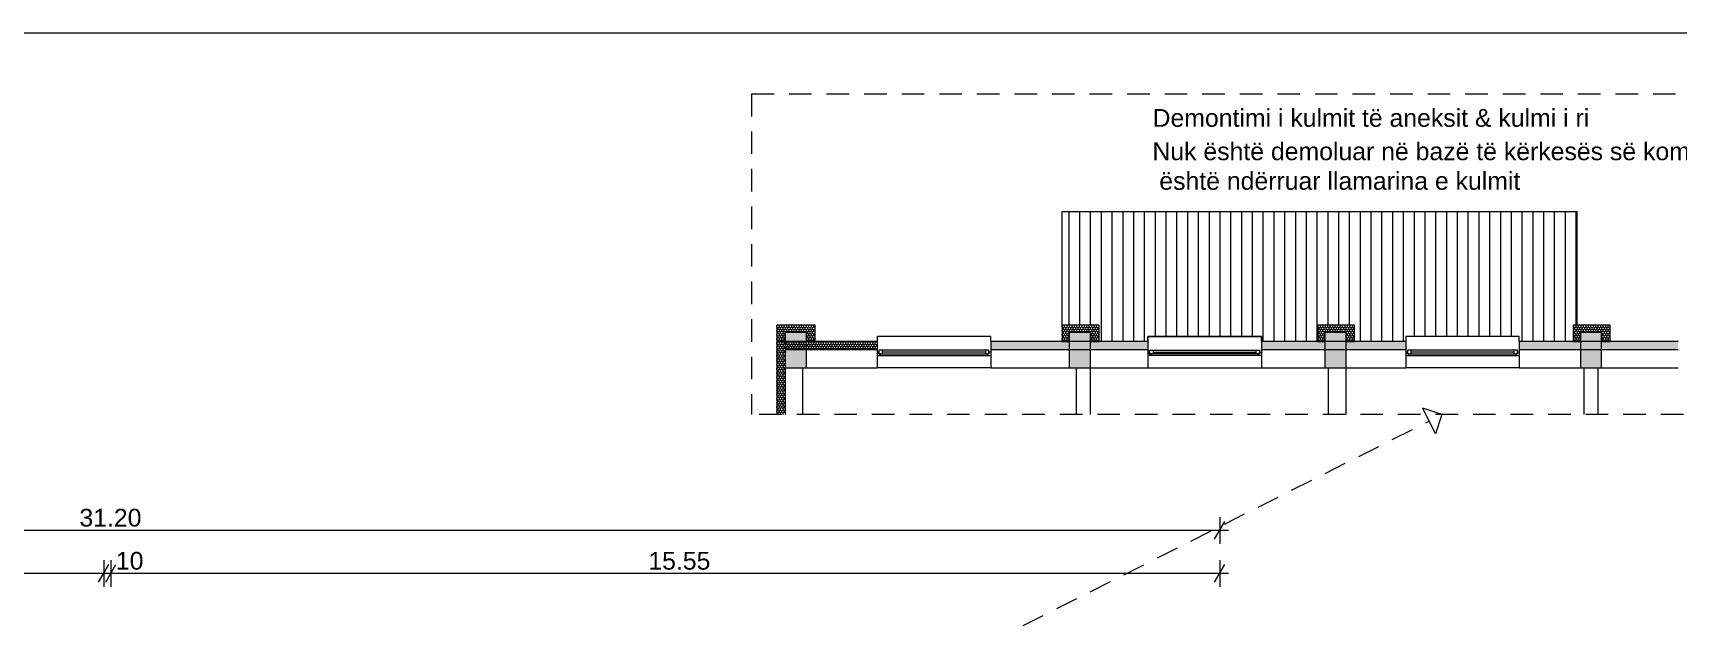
# Model space of a CAD drawing. Header units: feet. Extents: x 2796058 to 2855058, y -67651 to -26651.
# Drawn here: x 2818571 to 2841745, y -34967 to -26651 of the extents above; entities that cross this region are included whole.
import ezdxf

# ---------------------------------------------------------------- set-up
doc = ezdxf.new("R2010")
doc.units = ezdxf.units.FT
doc.header["$MEASUREMENT"] = 0
doc.linetypes.add('Long Dashed', pattern=[529.166651, 317.499995, -211.666656])
for name, color, linetype, lineweight in [('0_muret e jashtme_Pen_No__1', 7, 'Continuous', 0), ('0_muret e jashtme_Pen_No__19', 255, 'Continuous', 0), ('0_muret e jashtme_Pen_No__20', 1, 'Continuous', 0), ('Annotation - Text_Pen_No__1', 7, 'Continuous', 0), ('Dimensioning - General_Pen_No__1', 7, 'Continuous', 0), ('Exterior walls_Pen_No__1', 7, 'Continuous', 0), ('Shell - Roof_Pen_No__21', 7, 'Continuous', 0), ('Structural - Bearing_Pen_No__1', 7, 'Continuous', 0)]:
    doc.layers.add(name, color=color, linetype=linetype, lineweight=lineweight)
doc.layers.add('0_muret e jashtme_Pen_No__14', color=7, linetype='Continuous', lineweight=0, true_color=0xbd8b17)
doc.layers.add('Structural - Bearing_Pen_No__104', color=7, linetype='Continuous', lineweight=0, true_color=0x96e196)
doc.layers.add('Dimensioning - General', color=7, linetype='Continuous')
doc.layers.add('Exterior walls', color=7, linetype='Continuous')
doc.styles.add('GENERATED_STYLE_1', font='arial.ttf')
doc.dimstyles.new('GENERATED_STYLE__1', dxfattribs={"dimtxt": 250, "dimasz": 190, "dimexe": 0.18, "dimexo": 3, "dimgap": 0.09, "dimtad": 1, "dimtih": 1, "dimtoh": 1, "dimlfac": 0.001, "dimzin": 0, "dimdsep": 46, "dimtxsty": 'GENERATED_STYLE_1', "dimblk": 'ARROWHEAD_2', "dimblk1": 'ARROWHEAD_2', "dimblk2": 'ARROWHEAD_2', "dimcen": 0.09, "dimclrd": 7, "dimclre": 7, "dimclrt": 7, "dimadec": 0, "dimazin": 0, "dimtfac": 1, "dimtdec": 4, "dimtmove": 0, "dimatfit": 3, "dimfxl": 1, "dimtolj": 1, "dimtzin": 0, "dimarcsym": 0})
pattern_1 = [(90, (2247653.822, -76424.967), (-34.6410162, 0), [20, -40]), (90, (2247636.502, -76394.967), (-34.6410162, 0), [20, -40]), (150, (2247653.822, -76404.967), (17.320508, 30), [20, -40]), (150, (2247619.18, -76404.967), (17.320508, 30), [20, -40]), (210, (2247653.822, -76424.967), (-17.320508, 30), [20, -40]), (210, (2247619.18, -76424.967), (-17.320508, 30), [20, -40])]

# ---------------------------------------------------------------- blocks, each defined once
blk = doc.blocks.new('Line_7', base_point=(2832520, -35000))
at = {"layer": 'Exterior walls_Pen_No__1', "color": 7, "linetype": 'Continuous', "lineweight": 0}
for p, q in [((2838418, -32029), (2838150, -31940)), ((2838330, -32298), (2838150, -31940)), ((2838418, -32029), (2838330, -32298))]:
    blk.add_line(p, q, dxfattribs=at)
at = {"layer": 'Exterior walls_Pen_No__1', "color": 7, "linetype": 'Long Dashed', "lineweight": 0}
blk.add_line((2832520, -35000), (2838240, -32119), dxfattribs=at)
blk = doc.blocks.new('*D95', base_point=(2247654, -76425))
at = {"layer": 'Dimensioning - General_Pen_No__1', "color": 7, "linetype": 'Continuous', "lineweight": 0, "transparency": 16777216}
for p, q in [((2819596, -34392), (2819740, -34142)), ((2835288, -34267), (2819668, -34267)), ((2835216, -34392), (2835360, -34142)), ((2835288, -34079), (2835288, -34454)), ((2835410, -34267), (2835288, -34267))]:
    blk.add_line(p, q, dxfattribs=at)
at = {"layer": 'Dimensioning - General_Pen_No__1', "color": 7, "lineweight": 0, "transparency": 16777216, "char_height": 250, "attachment_point": 7, "style": 'GENERATED_STYLE_1'}
for s, insert in [('\\A1;10', (2819740, -34217)), ('\\A1;15.55', (2827240, -34217))]:
    blk.add_mtext(s, dxfattribs=dict(at, insert=insert))
blk = doc.blocks.new('ARROWHEAD_2')
at = {"color": 0, "linetype": 'Continuous', "lineweight": 0}
for p, q in [((0, 0), (-1, 0)), ((-0.38, -0.66), (0.38, 0.66))]:
    blk.add_line(p, q, dxfattribs=at)
blk = doc.blocks.new('*D97', base_point=(2247654, -76425))
at = {"layer": 'Dimensioning - General_Pen_No__1', "color": 7, "linetype": 'Continuous', "lineweight": 0, "transparency": 16777216}
for p, q in [((2819496, -34392), (2819640, -34142)), ((2819668, -34267), (2819568, -34267)), ((2819596, -34392), (2819740, -34142)), ((2819668, -34079), (2819668, -34454)), ((2835288, -34267), (2819668, -34267))]:
    blk.add_line(p, q, dxfattribs=at)
blk = doc.blocks.new('*D98', base_point=(2247654, -76425))
at = {"layer": 'Dimensioning - General_Pen_No__1', "color": 7, "linetype": 'Continuous', "lineweight": 0, "transparency": 16777216}
for p, q in [((2804018, -34267), (2803896, -34267)), ((2804090, -34142), (2803946, -34392)), ((2804018, -34079), (2804018, -34454)), ((2819568, -34267), (2804018, -34267)), ((2819496, -34392), (2819640, -34142)), ((2819568, -34079), (2819568, -34454)), ((2819668, -34267), (2819568, -34267))]:
    blk.add_line(p, q, dxfattribs=at)
at = {"layer": 'Dimensioning - General_Pen_No__1', "color": 7, "lineweight": 0, "transparency": 16777216, "insert": (2811366, -34217), "char_height": 250, "attachment_point": 7, "style": 'GENERATED_STYLE_1'}
blk.add_mtext('\\A1;15.55', dxfattribs=at)
blk = doc.blocks.new('*D99', base_point=(2247654, -76425))
at = {"layer": 'Dimensioning - General_Pen_No__1', "color": 7, "linetype": 'Continuous', "lineweight": 0, "transparency": 16777216}
for p, q in [((2804090, -33535), (2803946, -33785)), ((2804018, -33473), (2804018, -33848)), ((2835216, -33785), (2835360, -33535)), ((2835288, -33473), (2835288, -33848)), ((2804018, -33660), (2803896, -33660)), ((2835288, -33660), (2804018, -33660)), ((2835410, -33660), (2835288, -33660))]:
    blk.add_line(p, q, dxfattribs=at)
at = {"layer": 'Dimensioning - General_Pen_No__1', "color": 7, "lineweight": 0, "transparency": 16777216, "insert": (2819226, -33610), "char_height": 250, "attachment_point": 7, "style": 'GENERATED_STYLE_1'}
blk.add_mtext('\\A1;31.20', dxfattribs=at)

msp = doc.modelspace()

# ---------------------------------------------------------------- hatches: boundary and pattern name
at = {"layer": '0_muret e jashtme_Pen_No__14', "linetype": 'Continuous', "lineweight": 0, "true_color": 0xbd8b17}
h = msp.add_hatch(dxfattribs=at)
h.set_pattern_fill('STYROFOAM_SM_INSULATION', color=42, style=0, pattern_type=2)
h.set_pattern_definition(pattern_1)
h.paths.add_polyline_path([(2829588.615, -30997.962), (2829588.615, -30767.482), (2829048.465, -30767.482), (2829048.465, -30997.962), (2829168.465, -30997.962), (2829168.465, -30867.962), (2829468.465, -30867.962), (2829468.465, -30997.962)])
h = msp.add_hatch(dxfattribs=at)
h.set_pattern_fill('STYROFOAM_SM_INSULATION', color=42, style=0, pattern_type=2)
h.set_pattern_definition(pattern_1)
h.paths.add_polyline_path([(2833588.465, -30997.962), (2833588.465, -30767.482), (2833068.465, -30767.482), (2833068.465, -30997.962), (2833168.465, -30997.962), (2833168.465, -30867.962), (2833468.465, -30867.962), (2833468.465, -30997.962)])
h = msp.add_hatch(dxfattribs=at)
h.set_pattern_fill('STYROFOAM_SM_INSULATION', color=42, style=0, pattern_type=2)
h.set_pattern_definition(pattern_1)
h.paths.add_polyline_path([(2837188.465, -30997.962), (2837188.465, -30767.482), (2836668.465, -30767.482), (2836668.465, -30997.962), (2836768.465, -30997.962), (2836768.465, -30867.962), (2837068.465, -30867.962), (2837068.465, -30997.962)])
h = msp.add_hatch(dxfattribs=at)
h.set_pattern_fill('STYROFOAM_SM_INSULATION', color=42, style=0, pattern_type=2)
h.set_pattern_definition(pattern_1)
h.paths.add_polyline_path([(2840788.465, -30997.962), (2840788.465, -30767.482), (2840268.465, -30767.482), (2840268.465, -30997.962), (2840368.465, -30997.962), (2840368.465, -30867.962), (2840668.465, -30867.962), (2840668.465, -30997.962)])
h = msp.add_hatch(dxfattribs=at)
h.set_pattern_fill('STYROFOAM_SM_INSULATION', color=42, style=0, pattern_type=2)
h.set_pattern_definition(pattern_1)
h.paths.add_polyline_path([(2829048.465, -30997.962), (2829048.465, -32028.911), (2829168.465, -32028.911), (2829168.465, -31117.962)])
h = msp.add_hatch(dxfattribs=at)
h.set_pattern_fill('STYROFOAM_SM_INSULATION', color=42, style=0, pattern_type=2)
h.set_pattern_definition(pattern_1)
h.paths.add_polyline_path([(2830462.419, -30997.963), (2829048.465, -30997.963), (2829168.465, -31117.963), (2830462.419, -31117.963)])
h = msp.add_hatch(dxfattribs=at)
h.set_pattern_fill('STYROFOAM_SM_INSULATION', color=42, style=0, pattern_type=2)
h.set_pattern_definition(pattern_1)
h.paths.add_polyline_path([(2834275.367, -30997.963), (2832062.419, -30997.963), (2832062.419, -31117.963), (2834275.367, -31117.963)])
h = msp.add_hatch(dxfattribs=at)
h.set_pattern_fill('STYROFOAM_SM_INSULATION', color=42, style=0, pattern_type=2)
h.set_pattern_definition(pattern_1)
h.paths.add_polyline_path([(2835875.367, -31117.963), (2837908.405, -31117.963), (2837908.405, -30997.962), (2835875.367, -30997.963)])
h = msp.add_hatch(dxfattribs=at)
h.set_pattern_fill('STYROFOAM_SM_INSULATION', color=42, style=0, pattern_type=2)
h.set_pattern_definition(pattern_1)
h.paths.add_polyline_path([(2841745.311, -30997.963), (2839508.405, -30997.962), (2839508.405, -31117.963), (2841745.311, -31117.963)])
at = {"layer": '0_muret e jashtme_Pen_No__19', "linetype": 'Continuous', "lineweight": 0}
for points in [[(2829468.465, -31367.962), (2829468.465, -30867.962), (2829168.465, -30867.962), (2829168.465, -31367.962)], [(2833468.465, -31367.962), (2833468.465, -30867.962), (2833168.465, -30867.962), (2833168.465, -31367.962)], [(2837068.465, -31367.962), (2837068.465, -30867.962), (2836768.465, -30867.962), (2836768.465, -31367.962)], [(2840668.465, -31367.962), (2840668.465, -30867.962), (2840368.465, -30867.962), (2840368.465, -31367.962)]]:
    msp.add_hatch(color=255, dxfattribs=at).paths.add_polyline_path(points)
at = {"layer": 'Structural - Bearing_Pen_No__104', "linetype": 'Continuous', "lineweight": 0, "true_color": 0x96e196}
h = msp.add_hatch(dxfattribs=at)
h.set_pattern_fill('PLANK_FLOOR', color=81, style=0, pattern_type=2)
h.set_pattern_definition([(90, (2832558.3, -30330.75), (-152, 0), [])])
h.paths.add_polyline_path([(2833068.465, -30767.482), (2833068.465, -29167.962), (2840318.465, -29167.962), (2840318.465, -30767.482), (2840268.465, -30767.482), (2840268.465, -30997.963), (2839508.405, -30997.962), (2839508.405, -30927.962), (2837908.405, -30927.962), (2837908.405, -30997.962), (2837188.465, -30997.963), (2837188.465, -30767.482), (2836668.465, -30767.482), (2836668.465, -30997.963), (2835877.51, -30997.962), (2835875.367, -30927.962), (2834275.367, -30927.962), (2834275.367, -30997.962), (2833588.465, -30997.962), (2833588.465, -30767.482), (2833118.465, -30767.482)])

# ---------------------------------------------------------------- linework, layer by layer
at = {"layer": '0_muret e jashtme_Pen_No__1', "color": 7, "linetype": 'Continuous', "lineweight": 0}
for p, q in [((2830462.419, -30997.962), (2830462.419, -31117.962)), ((2832062.419, -30997.962), (2832062.419, -31117.962)), ((2834275.367, -30997.962), (2834275.367, -31117.962)), ((2835875.367, -30997.962), (2835875.367, -31117.962)), ((2837908.405, -30997.962), (2837908.405, -31117.962)), ((2839508.405, -30997.962), (2839508.405, -31117.962)), ((2830462.419, -31117.962), (2829168.465, -31117.962)), ((2829168.465, -31117.962), (2829168.465, -32028.911)), ((2830462.419, -31117.962), (2830462.419, -31147.962)), ((2830462.419, -31147.962), (2830462.419, -31197.962)), ((2830462.419, -31197.962), (2830462.419, -31367.962)), ((2834275.367, -31117.962), (2832062.419, -31117.962)), ((2832062.419, -31117.962), (2832062.419, -31147.962)), ((2832062.419, -31147.962), (2832062.419, -31197.962)), ((2832062.419, -31197.962), (2832062.419, -31367.962)), ((2834275.367, -31117.962), (2834275.367, -31147.962)), ((2834275.367, -31147.962), (2834275.367, -31197.962)), ((2834275.367, -31197.962), (2834275.367, -31367.962)), ((2837908.405, -31117.962), (2835875.367, -31117.962)), ((2835875.367, -31117.962), (2835875.367, -31147.962)), ((2835875.367, -31147.962), (2835875.367, -31197.962)), ((2835875.367, -31197.962), (2835875.367, -31367.962)), ((2837908.405, -31117.962), (2837908.405, -31147.962)), ((2837908.405, -31147.962), (2837908.405, -31197.962)), ((2837908.405, -31197.962), (2837908.405, -31367.962)), ((2841745.311, -31117.962), (2839508.405, -31117.962)), ((2839508.405, -31117.962), (2839508.405, -31147.962)), ((2839508.405, -31147.962), (2839508.405, -31197.962)), ((2839508.405, -31197.962), (2839508.405, -31367.962))]:
    msp.add_line(p, q, dxfattribs=at)
at = {"layer": '0_muret e jashtme_Pen_No__1', "color": 7, "linetype": 'Continuous', "lineweight": 0, "flags": 128}
for points in [[(2829588.615, -30997.962), (2829588.615, -30767.482), (2829048.465, -30767.482), (2829048.465, -30997.962), (2829168.465, -30997.962), (2829168.465, -30867.962), (2829468.465, -30867.962), (2829468.465, -30997.962)], [(2833588.465, -30997.962), (2833588.465, -30767.482), (2833068.465, -30767.482), (2833068.465, -30997.962), (2833168.465, -30997.962), (2833168.465, -30867.962), (2833468.465, -30867.962), (2833468.465, -30997.962)], [(2837188.465, -30997.962), (2837188.465, -30767.482), (2836668.465, -30767.482), (2836668.465, -30997.962), (2836768.465, -30997.962), (2836768.465, -30867.962), (2837068.465, -30867.962), (2837068.465, -30997.962)], [(2840788.465, -30997.962), (2840788.465, -30767.482), (2840268.465, -30767.482), (2840268.465, -30997.962), (2840368.465, -30997.962), (2840368.465, -30867.962), (2840668.465, -30867.962), (2840668.465, -30997.962)], [(2829468.465, -31367.962), (2829468.465, -30867.962), (2829168.465, -30867.962), (2829168.465, -31367.962)], [(2833468.465, -31367.962), (2833468.465, -30867.962), (2833168.465, -30867.962), (2833168.465, -31367.962)], [(2837068.465, -31367.962), (2837068.465, -30867.962), (2836768.465, -30867.962), (2836768.465, -31367.962)], [(2840668.465, -31367.962), (2840668.465, -30867.962), (2840368.465, -30867.962), (2840368.465, -31367.962)]]:
    msp.add_lwpolyline(points, close=True, dxfattribs=at)
at = {"layer": '0_muret e jashtme_Pen_No__1', "color": 7, "linetype": 'Continuous', "lineweight": 0}
for points in [[(2830462.419, -30997.962), (2829048.465, -30997.962)], [(2829048.465, -30997.962), (2829048.465, -32028.911)], [(2834275.367, -30997.962), (2832062.419, -30997.962)], [(2837908.405, -30997.962), (2835875.367, -30997.962)], [(2841745.311, -30997.962), (2839508.405, -30997.962)], [(2829418.465, -31367.962), (2830462.419, -31367.962)], [(2829418.465, -32028.911), (2829418.465, -31367.962)], [(2832062.419, -31367.962), (2833268.465, -31367.962)], [(2833268.465, -31367.962), (2833268.465, -32028.911)], [(2833468.465, -31367.962), (2834275.367, -31367.962)], [(2833468.465, -32028.911), (2833468.465, -31367.962)], [(2835875.367, -31367.962), (2836818.465, -31367.962)], [(2836818.465, -31367.962), (2836818.465, -32028.911)], [(2837068.465, -31367.962), (2837908.405, -31367.962)], [(2837068.465, -32028.911), (2837068.465, -31367.962)], [(2839508.405, -31367.962), (2840418.465, -31367.962)], [(2840418.465, -31367.962), (2840418.465, -32028.911)], [(2840618.465, -31367.962), (2841745.311, -31367.962)], [(2840618.465, -32028.911), (2840618.465, -31367.962)]]:
    msp.add_lwpolyline(points, dxfattribs=at)
at = {"layer": '0_muret e jashtme_Pen_No__20', "color": 1, "linetype": 'Continuous', "lineweight": 0}
for p, q in [((2832062.419, -30927.962), (2830462.419, -30927.962)), ((2830462.419, -30927.962), (2830462.419, -30997.962)), ((2830462.419, -30997.962), (2830462.419, -31117.962)), ((2832062.419, -30997.962), (2832062.419, -30927.962)), ((2832062.419, -30997.962), (2832062.419, -31117.962)), ((2834275.367, -30997.962), (2834275.367, -30927.962)), ((2834275.367, -30927.962), (2835875.367, -30927.962)), ((2834275.367, -30997.962), (2834275.367, -31117.962)), ((2835875.367, -30927.962), (2835875.367, -30997.962)), ((2835875.367, -30997.962), (2835875.367, -31117.962)), ((2839508.405, -30927.962), (2837908.405, -30927.962)), ((2837908.405, -30927.962), (2837908.405, -30997.962)), ((2837908.405, -30997.962), (2837908.405, -31117.962)), ((2839508.405, -30997.962), (2839508.405, -30927.962)), ((2839508.405, -30997.962), (2839508.405, -31117.962)), ((2830462.419, -31117.962), (2830462.419, -31147.962)), ((2830487.419, -31147.962), (2830462.419, -31147.962)), ((2830462.419, -31147.962), (2830462.419, -31197.962)), ((2830462.419, -31147.962), (2830462.419, -31197.962)), ((2830462.419, -31197.962), (2830512.419, -31197.962)), ((2830462.419, -31197.962), (2830462.419, -31367.962)), ((2830537.419, -31122.962), (2830487.419, -31122.962)), ((2830487.419, -31122.962), (2830487.419, -31172.962)), ((2830487.419, -31172.962), (2830487.419, -31147.962)), ((2830512.419, -31172.962), (2830487.419, -31172.962)), ((2830487.419, -31172.962), (2830537.419, -31172.962)), ((2830512.419, -31197.962), (2830512.419, -31172.962)), ((2830512.419, -31197.962), (2832012.419, -31197.962)), ((2831987.419, -31122.962), (2830537.419, -31122.962)), ((2830537.419, -31172.962), (2830537.419, -31122.962)), ((2831987.419, -31122.962), (2830537.419, -31122.962)), ((2831987.419, -31147.962), (2830537.419, -31147.962)), ((2830537.419, -31172.962), (2831987.419, -31172.962)), ((2832037.419, -31122.962), (2831987.419, -31122.962)), ((2831987.419, -31122.962), (2831987.419, -31172.962)), ((2831987.419, -31172.962), (2832037.419, -31172.962)), ((2832037.419, -31172.962), (2832012.419, -31172.962)), ((2832012.419, -31172.962), (2832012.419, -31197.962)), ((2832012.419, -31197.962), (2832062.419, -31197.962)), ((2832037.419, -31172.962), (2832037.419, -31122.962)), ((2832062.419, -31147.962), (2832037.419, -31147.962)), ((2832037.419, -31147.962), (2832037.419, -31172.962)), ((2832062.419, -31117.962), (2832062.419, -31147.962)), ((2832062.419, -31147.962), (2832062.419, -31197.962)), ((2832062.419, -31147.962), (2832062.419, -31197.962)), ((2832062.419, -31197.962), (2832062.419, -31367.962)), ((2834275.367, -31117.962), (2834275.367, -31147.962)), ((2834275.367, -31147.962), (2834300.367, -31147.962)), ((2834275.367, -31147.962), (2834275.367, -31197.962)), ((2834275.367, -31147.962), (2834275.367, -31197.962)), ((2834325.367, -31197.962), (2834275.367, -31197.962)), ((2834275.367, -31197.962), (2834275.367, -31367.962)), ((2834300.367, -31122.962), (2834350.367, -31122.962)), ((2834300.367, -31172.962), (2834300.367, -31122.962)), ((2834300.367, -31147.962), (2834300.367, -31172.962)), ((2834300.367, -31172.962), (2834325.367, -31172.962)), ((2834350.367, -31172.962), (2834300.367, -31172.962)), ((2834325.367, -31172.962), (2834325.367, -31197.962)), ((2835825.367, -31197.962), (2834325.367, -31197.962)), ((2834350.367, -31122.962), (2835800.367, -31122.962)), ((2834350.367, -31122.962), (2834350.367, -31172.962)), ((2834350.367, -31122.962), (2835800.367, -31122.962)), ((2834350.367, -31147.962), (2835800.367, -31147.962)), ((2835800.367, -31172.962), (2834350.367, -31172.962)), ((2835800.367, -31172.962), (2835800.367, -31122.962)), ((2835800.367, -31122.962), (2835850.367, -31122.962)), ((2835850.367, -31172.962), (2835800.367, -31172.962)), ((2835825.367, -31197.962), (2835825.367, -31172.962)), ((2835825.367, -31172.962), (2835850.367, -31172.962)), ((2835875.367, -31197.962), (2835825.367, -31197.962)), ((2835850.367, -31122.962), (2835850.367, -31172.962)), ((2835850.367, -31172.962), (2835850.367, -31147.962)), ((2835850.367, -31147.962), (2835875.367, -31147.962)), ((2835875.367, -31117.962), (2835875.367, -31147.962)), ((2835875.367, -31147.962), (2835875.367, -31197.962)), ((2835875.367, -31147.962), (2835875.367, -31197.962)), ((2835875.367, -31197.962), (2835875.367, -31367.962)), ((2837908.405, -31117.962), (2837908.405, -31147.962)), ((2837933.405, -31147.962), (2837908.405, -31147.962)), ((2837908.405, -31147.962), (2837908.405, -31197.962)), ((2837908.405, -31147.962), (2837908.405, -31197.962)), ((2837908.405, -31197.962), (2837958.405, -31197.962)), ((2837908.405, -31197.962), (2837908.405, -31367.962)), ((2837983.405, -31122.962), (2837933.405, -31122.962)), ((2837933.405, -31122.962), (2837933.405, -31172.962)), ((2837933.405, -31172.962), (2837933.405, -31147.962)), ((2837958.405, -31172.962), (2837933.405, -31172.962)), ((2837933.405, -31172.962), (2837983.405, -31172.962)), ((2837958.405, -31197.962), (2837958.405, -31172.962)), ((2837958.405, -31197.962), (2839458.405, -31197.962)), ((2839433.405, -31122.962), (2837983.405, -31122.962)), ((2837983.405, -31172.962), (2837983.405, -31122.962)), ((2839433.405, -31122.962), (2837983.405, -31122.962)), ((2839433.405, -31147.962), (2837983.405, -31147.962)), ((2837983.405, -31172.962), (2839433.405, -31172.962)), ((2839483.405, -31122.962), (2839433.405, -31122.962)), ((2839433.405, -31122.962), (2839433.405, -31172.962)), ((2839433.405, -31172.962), (2839483.405, -31172.962)), ((2839483.405, -31172.962), (2839458.405, -31172.962)), ((2839458.405, -31172.962), (2839458.405, -31197.962)), ((2839458.405, -31197.962), (2839508.405, -31197.962)), ((2839483.405, -31172.962), (2839483.405, -31122.962)), ((2839508.405, -31147.962), (2839483.405, -31147.962)), ((2839483.405, -31147.962), (2839483.405, -31172.962)), ((2839508.405, -31117.962), (2839508.405, -31147.962)), ((2839508.405, -31147.962), (2839508.405, -31197.962)), ((2839508.405, -31147.962), (2839508.405, -31197.962)), ((2839508.405, -31197.962), (2839508.405, -31367.962)), ((2832062.419, -31367.962), (2830462.419, -31367.962)), ((2834275.367, -31367.962), (2835875.367, -31367.962)), ((2839508.405, -31367.962), (2837908.405, -31367.962))]:
    msp.add_line(p, q, dxfattribs=at)
at = {"layer": 'Shell - Roof_Pen_No__21', "color": 7, "linetype": 'Continuous', "lineweight": 0}
msp.add_line((2796057.579, -26651.285), (2855057.579, -26651.285), dxfattribs=at)
at = {"layer": 'Shell - Roof_Pen_No__21', "color": 7, "linetype": 'Long Dashed', "lineweight": 0}
for p, q in [((2828693.416, -27509.775), (2843641.668, -27509.775)), ((2828693.416, -27509.775), (2828693.416, -32028.911)), ((2843936.953, -32028.911), (2828693.416, -32028.911))]:
    msp.add_line(p, q, dxfattribs=at)
at = {"layer": 'Structural - Bearing_Pen_No__1', "color": 7, "linetype": 'Continuous', "lineweight": 0, "flags": 128}
msp.add_lwpolyline([(2833068.465, -30767.482), (2833068.465, -29167.962), (2840318.465, -29167.962), (2840318.465, -30767.482), (2840268.465, -30767.482), (2840268.465, -30997.963), (2839508.405, -30997.962), (2839508.405, -30927.962), (2837908.405, -30927.962), (2837908.405, -30997.962), (2837188.465, -30997.963), (2837188.465, -30767.482), (2836668.465, -30767.482), (2836668.465, -30997.963), (2835877.51, -30997.962), (2835875.367, -30927.962), (2834275.367, -30927.962), (2834275.367, -30997.962), (2833588.465, -30997.962), (2833588.465, -30767.482), (2833118.465, -30767.482)], close=True, dxfattribs=at)

# ---------------------------------------------------------------- block references
at = {"layer": 'Exterior walls', "color": 7, "linetype": 'Long Dashed', "lineweight": 0}
msp.add_blockref('Line_7', (2832520.318, -35000.362), dxfattribs=at)

# ---------------------------------------------------------------- texts
at = {"layer": 'Annotation - Text_Pen_No__1', "color": 7, "linetype": 'Continuous', "lineweight": 0, "insert": (2837418.483, -27723.933), "char_height": 250, "attachment_point": 2, "style": 'GENERATED_STYLE_1'}
msp.add_mtext('\\A1;Demontimi i kulmit të aneksit & kulmi i ri', dxfattribs=at)
at = {"layer": 'Annotation - Text_Pen_No__1', "color": 1, "insert": (2834340.806, -28194.815), "char_height": 250, "width": 13608.11733, "attachment_point": 1, "style": 'GENERATED_STYLE_1'}
msp.add_mtext('Nuk është demoluar në bazë të kërkesës së komunës,\\P është ndërruar llamarina e kulmit', dxfattribs=at)

# ---------------------------------------------------------------- dimensions: what is measured, and where the dimension line sits
at = {"layer": 'Dimensioning - General', "color": 7, "linetype": 'Continuous', "lineweight": 0}
for base, p1, p2, text, picture, middle in [((2804018.173, -33660.232), (2835288.173, -34266.922), (2804018.173, -43991.934), '31.20', '*D99', (2819645.745, -33485.232)), ((2804018.173, -34266.922), (2819568.173, -34933.048), (2804018.173, -46491.934), '15.55', '*D98', (2811785.745, -34091.922)), ((2819668.173, -34266.922), (2835288.173, -40141.454), (2819668.173, -34933.048), '15.55', '*D95', (2827660.46, -34091.922))]:
    dim = msp.add_linear_dim(base=base, p1=p1, p2=p2, angle=180, text=text, dimstyle='GENERATED_STYLE__1', dxfattribs=at)
    dim.commit()
    dim.dimension.update_dxf_attribs({"geometry": picture, "text_midpoint": middle, "dimtype": 160})
dim = msp.add_linear_dim(base=(2819568.173, -34266.922), p1=(2819668.173, -34933.048), p2=(2819568.173, -34933.048), angle=180, dimstyle='GENERATED_STYLE__1', dxfattribs=at)
dim.commit()
dim.dimension.update_dxf_attribs({"geometry": '*D97', "text_midpoint": (2819931.012, -34091.922), "dimtype": 160})

doc.saveas('drawing.dxf')
